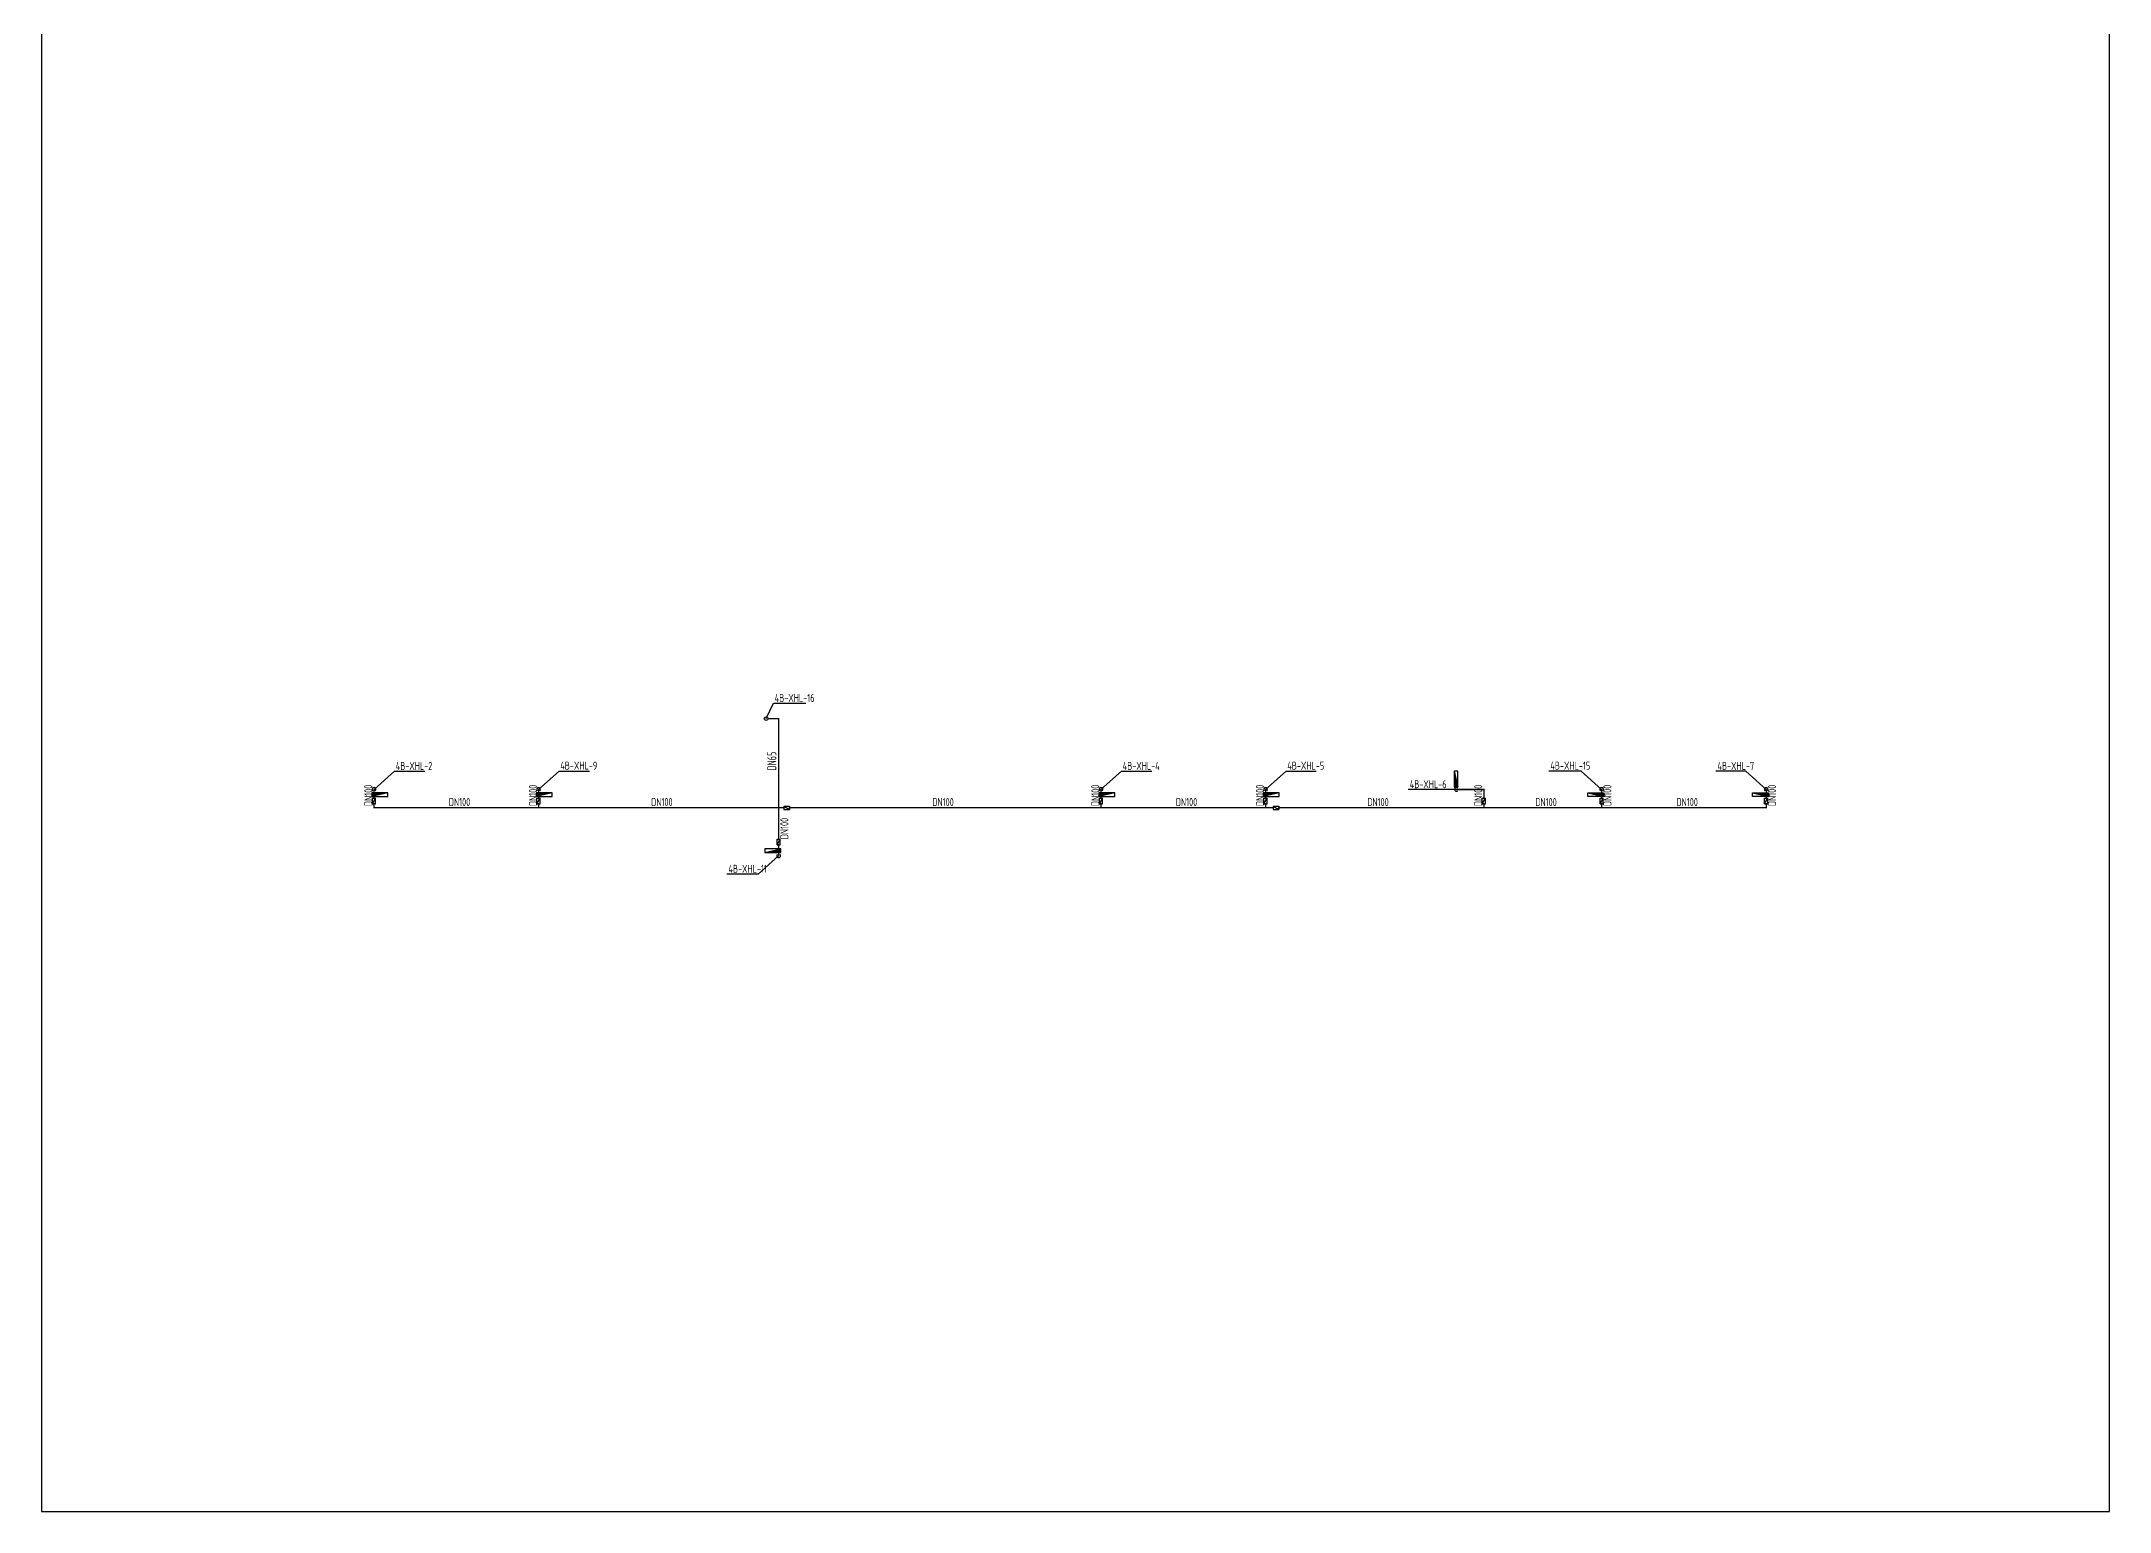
# Model space of a CAD drawing. Header units: millimetres. Extents: x -69218 to 1159344, y 1846 to 130422.
# Drawn here: x 648874 to 739344, y 1846 to 66134 of the extents above; entities that cross this region are included whole.
import ezdxf

# ---------------------------------------------------------------- set-up
doc = ezdxf.new("R2010")
doc.units = ezdxf.units.MM
doc.header["$LTSCALE"] = 1000
doc.layers.get('0').update_dxf_attribs({"linetype": 'CONTINUOUS'})
for name, color, linetype in [('DIM_消防', 3, 'CONTINUOUS'), ('EQUIP_消火栓', 7, 'CONTINUOUS'), ('PIPE-消防', 1, 'CONTINUOUS'), ('S-Xh_注释', 3, 'CONTINUOUS'), ('TEXT_消防', 7, 'CONTINUOUS'), ('VALVE_消防', 7, 'CONTINUOUS'), ('VPIPE-消防', 1, 'CONTINUOUS')]:
    doc.layers.add(name, color=color, linetype=linetype)
doc.styles.add('_TWT_PIPEDN', font='GBENOR', dxfattribs={"width": 0.7, "height": 3.5, "bigfont": 'GBCBIG'})
doc.styles.add('_TWT_SERIAL', font='GBENOR', dxfattribs={"width": 0.7, "height": 3.5, "bigfont": 'GBCBIG'})
doc.styles.get("Standard").update_dxf_attribs({"font": 'GBENOR', "bigfont": 'GBCBIG'})

# ---------------------------------------------------------------- blocks, each defined once
blk = doc.blocks.new('$TwtSys$00000434')
for p, q in [((-0.5, 0.5), (-0.5, -0.5)), ((-0.5, -0.5), (0.5, 0.5)), ((0.5, 0.5), (-0.5, 0.5)), ((0.5, -0.5), (0.5, 0.5)), ((-0.5, -0.5), (0.5, -0.5))]:
    blk.add_line(p, q)
blk.add_solid([(0.5, -0.5), (0.5, 0.5), (-0.5, -0.5)])
blk = doc.blocks.new('$VALVE$00000316')
for p, q in [((-125, 72), (125, -72)), ((-125, 72), (-125, -72)), ((-125, 72), (125, 72)), ((125, 72), (125, -72)), ((-125, -72), (125, -72))]:
    blk.add_line(p, q)
at = {"const_width": 21.1}
blk.add_lwpolyline([(-11, 0, 1), (11, 0, 1)], format="xyb", close=True, dxfattribs=at)
for p in [(-125, 0), (125, 0)]:
    blk.add_point(p)
at = {"color": 7, "flags": 9}
for tag in ['XSIZE', 'YSIZE']:
    blk.add_attdef(tag, (0, 0), '', height=0.5, dxfattribs=at)

msp = doc.modelspace()

# ---------------------------------------------------------------- hatches: boundary and pattern name
at = {"layer": 'PIPE-消防'}
for points in [[(681124, 36522), (681154, 36522), (681154, 36552)], [(681124, 36522), (681124, 36552), (681154, 36552)], [(663424, 32622), (663394, 32622), (663394, 32592)], [(663424, 32622), (663424, 32592), (663394, 32592)], [(711974, 33422), (712004, 33422), (712004, 33452)], [(711974, 33422), (711974, 33452), (712004, 33452)], [(724324, 32622), (724354, 32622), (724354, 32592)], [(724324, 32622), (724324, 32592), (724354, 32592)]]:
    msp.add_hatch(color=256, dxfattribs=at).paths.add_polyline_path(points)

# ---------------------------------------------------------------- linework, layer by layer
at = {"layer": 'DIM_消防'}
for p, q in [((680574, 36522), (680904, 37195)), ((680904, 37195), (682318, 37195)), ((663424, 33422), (664324, 34222)), ((664324, 34222), (665641, 34222)), ((670624, 33422), (671524, 34222)), ((671524, 34222), (672843, 34222)), ((695224, 33422), (696124, 34222)), ((696124, 34222), (697449, 34222)), ((702424, 33422), (703324, 34222)), ((703324, 34222), (704637, 34222)), ((716224, 34222), (714811, 34222)), ((717124, 33422), (716224, 34222)), ((723424, 34222), (722119, 34222)), ((724324, 33422), (723424, 34222)), ((709974, 33422), (708659, 33422)), ((710774, 33422), (709974, 33422)), ((681124, 30522), (680224, 29722)), ((680224, 29722), (678859, 29722))]:
    msp.add_line(p, q, dxfattribs=at)
at = {"layer": 'PIPE-消防', "const_width": 60}
for points in [[(681124, 36522), (680654, 36522)], [(681124, 32622), (681124, 36522)], [(663424, 33422), (663424, 33047)], [(663424, 32797), (663424, 32622)], [(663424, 32622), (670624, 32622)], [(670624, 33422), (670624, 33047)], [(670624, 32797), (670624, 32622)], [(670624, 32622), (681124, 32622)], [(681124, 31247), (681124, 32622)], [(681124, 32622), (681349, 32622)], [(681599, 32622), (695224, 32622)], [(695224, 33422), (695224, 33047)], [(695224, 32797), (695224, 32622)], [(695224, 32622), (702424, 32622)], [(702424, 33422), (702424, 33047)], [(702424, 32797), (702424, 32622)], [(702424, 32622), (702749, 32622)], [(702999, 32622), (711974, 32622)], [(711974, 33422), (710774, 33422)], [(711974, 33422), (711974, 33047)], [(711974, 32797), (711974, 32622)], [(711974, 32622), (717124, 32622)], [(717124, 33422), (717124, 33047)], [(717124, 32797), (717124, 32622)], [(717124, 32622), (724324, 32622)], [(724324, 33422), (724324, 33047)], [(724324, 32797), (724324, 32622)], [(681124, 30522), (681124, 30997)]]:
    msp.add_lwpolyline(points, dxfattribs=at)
at = {"layer": 'S-Xh_注释'}
msp.add_lwpolyline([(648874, 1846), (739344, 1846), (739344, 129422), (648874, 129422)], close=True, dxfattribs=at)
at = {"layer": 'VPIPE-消防'}
msp.add_circle((680574, 36522), 80, dxfattribs=at)
for centre, start, end in [((663424, 33422), 315, 225), ((670624, 33422), 315, 225), ((695224, 33422), 315, 225), ((702424, 33422), 315, 225), ((710774, 33422), 45, 315), ((717124, 33422), 315, 225), ((724324, 33422), 315, 225), ((681124, 30522), 135, 45)]:
    msp.add_arc(centre, 80, start, end, dxfattribs=at)

# ---------------------------------------------------------------- block references
at = {"layer": 'EQUIP_消火栓', "xscale": 700, "yscale": 160, "zscale": 700}
for p, rotation in [((710754, 33872), 270), ((663674, 33202), 180), ((670874, 33202), 180), ((695474, 33202), 180), ((702674, 33202), 180)]:
    msp.add_blockref('$TwtSys$00000434', p, dxfattribs=dict(at, rotation=rotation))
at = {"layer": 'EQUIP_消火栓', "xscale": 700, "zscale": 700}
for p, yscale in [((716874, 33202), -160), ((724074, 33202), -160), ((680874, 30742), 160)]:
    msp.add_blockref('$TwtSys$00000434', p, dxfattribs=dict(at, yscale=yscale))
at = {"layer": 'VALVE_消防', "xscale": -1, "yscale": -1, "rotation": 270}
for p in [(663424, 32922), (670624, 32922), (695224, 32922), (702424, 32922), (711974, 32922), (717124, 32922), (724324, 32922)]:
    msp.add_blockref('$VALVE$00000316', p, dxfattribs=at)
at = {"layer": 'VALVE_消防'}
for p in [(681474, 32622), (702874, 32622)]:
    msp.add_blockref('$VALVE$00000316', p, dxfattribs=at)
at = {"layer": 'VALVE_消防', "rotation": 90}
msp.add_blockref('$VALVE$00000316', (681124, 31122), dxfattribs=at)

# ---------------------------------------------------------------- texts
at = {"layer": 'DIM_消防', "color": 7, "style": '_TWT_SERIAL', "width": 0.7}
for s, p in [('4B-XHL-16', (680952, 37250)), ('4B-XHL-2', (664375, 34278)), ('4B-XHL-9', (671575, 34292)), ('4B-XHL-4', (696174, 34278)), ('4B-XHL-5', (703375, 34290)), ('4B-XHL-15', (714881, 34290)), ('4B-XHL-7', (722189, 34278)), ('4B-XHL-6', (708729, 33478)), ('4B-XHL-11', (678929, 29778))]:
    msp.add_text(s, height=350, dxfattribs=at).set_placement(p)
at = {"layer": 'TEXT_消防', "style": '_TWT_PIPEDN', "width": 0.7}
for s, height, p in [('DN65', 400, (681024, 34252)), ('DN100', 350, (663349, 32695)), ('DN100', 350, (670549, 32695)), ('DN100', 350, (695149, 32695)), ('DN100', 350, (702349, 32695)), ('DN100', 350, (711899, 32695)), ('DN100', 350, (717549, 32695)), ('DN100', 350, (724749, 32695)), ('DN100', 350, (681549, 31245))]:
    msp.add_text(s, height=height, rotation=90, dxfattribs=at).set_placement(p)
for p in [(666697, 32697), (675547, 32697), (687847, 32697), (698497, 32697), (706872, 32697), (714222, 32697), (720397, 32697)]:
    msp.add_text('DN100', height=350, dxfattribs=at).set_placement(p)

doc.saveas('drawing.dxf')
